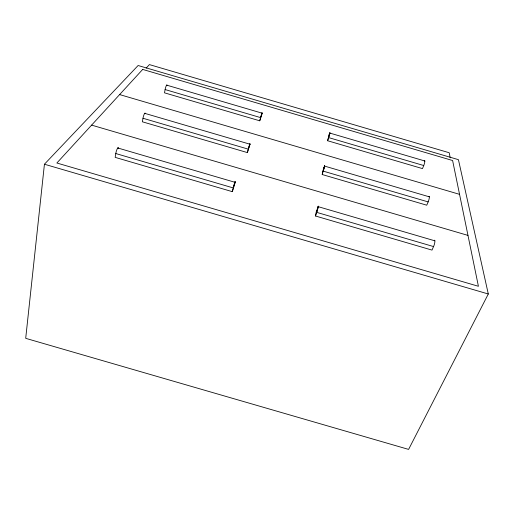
<?xml version="1.0" encoding="UTF-8"?>
<svg xmlns="http://www.w3.org/2000/svg" width="514" height="514" viewBox="0 0 514 514"><rect width="100%" height="100%" fill="white"/><g stroke="black" fill="none" stroke-linecap="round" stroke-linejoin="round"><path stroke-width="0.77" d="M424.223 160.998A3.566 0.662 -72.1 0 1 424.808 161.659A3.566 0.662 -72.1 0 1 423.742 165.527L422.482 168.605L327.63 140.746L329.911 132.843L328.986 136.557M428.149 201.906L323.325 171.162L324.713 165.771L322.214 174.535L426.755 205.195L428.149 201.906A3.906 0.81 -72.4 0 0 429.325 197.627A3.906 0.81 -72.4 0 0 428.65 196.682M44.435 164.223L25.7 338.334L408.604 449.403L488.3 293.989L458.43 159.668L138.118 65.509L44.435 164.223L488.3 293.989M315.557 216.021L318.352 206.198L316.213 211.954L315.557 216.021L431.991 250.1L433.559 246.572A4.33 1.009 -73 0 0 434.844 242.03A4.33 1.009 -73 0 0 434.285 240.289M317.877 208.723L318.327 206.191L317.427 208.343M322.214 174.535L322.734 171.258L324.681 165.784L323.846 167.898M327.63 140.746L329.288 134.289M118.586 148.424A4.35 0.925 -74.3 0 0 117.385 148.54A4.35 0.925 -74.3 0 0 115.785 153.538L115.162 157.368L232.187 191.619C232.161 193.18 237.41 174.612 234.133 184.494M145.25 113.311A3.919 0.739 -74.9 0 0 144.203 114.204A3.919 0.739 -74.9 0 0 142.982 118.265L142.346 121.792L247.369 152.587L249.656 145.404M167.056 85.208A3.579 0.604 -75.2 0 0 166.215 85.877A3.579 0.604 -75.2 0 0 165.11 89.558L164.486 92.828L259.731 120.803L261.748 114.449M249.733 145.102L249.965 143.843L249.476 146.085M261.819 114.159L262.076 112.9L261.581 115.085M234.641 184.102L235.104 181.821L232.187 191.619M247.369 152.587L248.487 148.398M259.731 120.803L262.063 112.907L260.592 117.603L165.11 89.558M233.382 187.083L233.157 187.899L115.785 153.538M317.691 209.416L317.183 211.158M233.497 186.653L234.005 184.911M248.596 148.006L249.052 146.445M249.168 146.072L249.939 143.862L248.281 149.15L142.982 118.265M328.876 136.91L328.658 137.598L423.742 165.527M317.048 211.582L316.785 212.385L433.559 246.572M329.082 134.912L329.892 132.83L329.416 133.936M146.162 68.156L149.401 64.597L449.21 152.742L450.219 157.811M119.627 94.576L459.555 194.343M144.697 113.331L249.804 144.164M324.707 166.138L429.331 196.83M91.614 125.12L467.978 235.406M117.751 147.968L234.885 182.271M318.333 206.705L434.87 240.828M166.632 85.125L261.954 113.131M329.898 133.094L424.821 160.985M142.693 69.422L56.855 163.015L478.418 286.285L452.609 160.516L142.693 69.422"/></g></svg>
